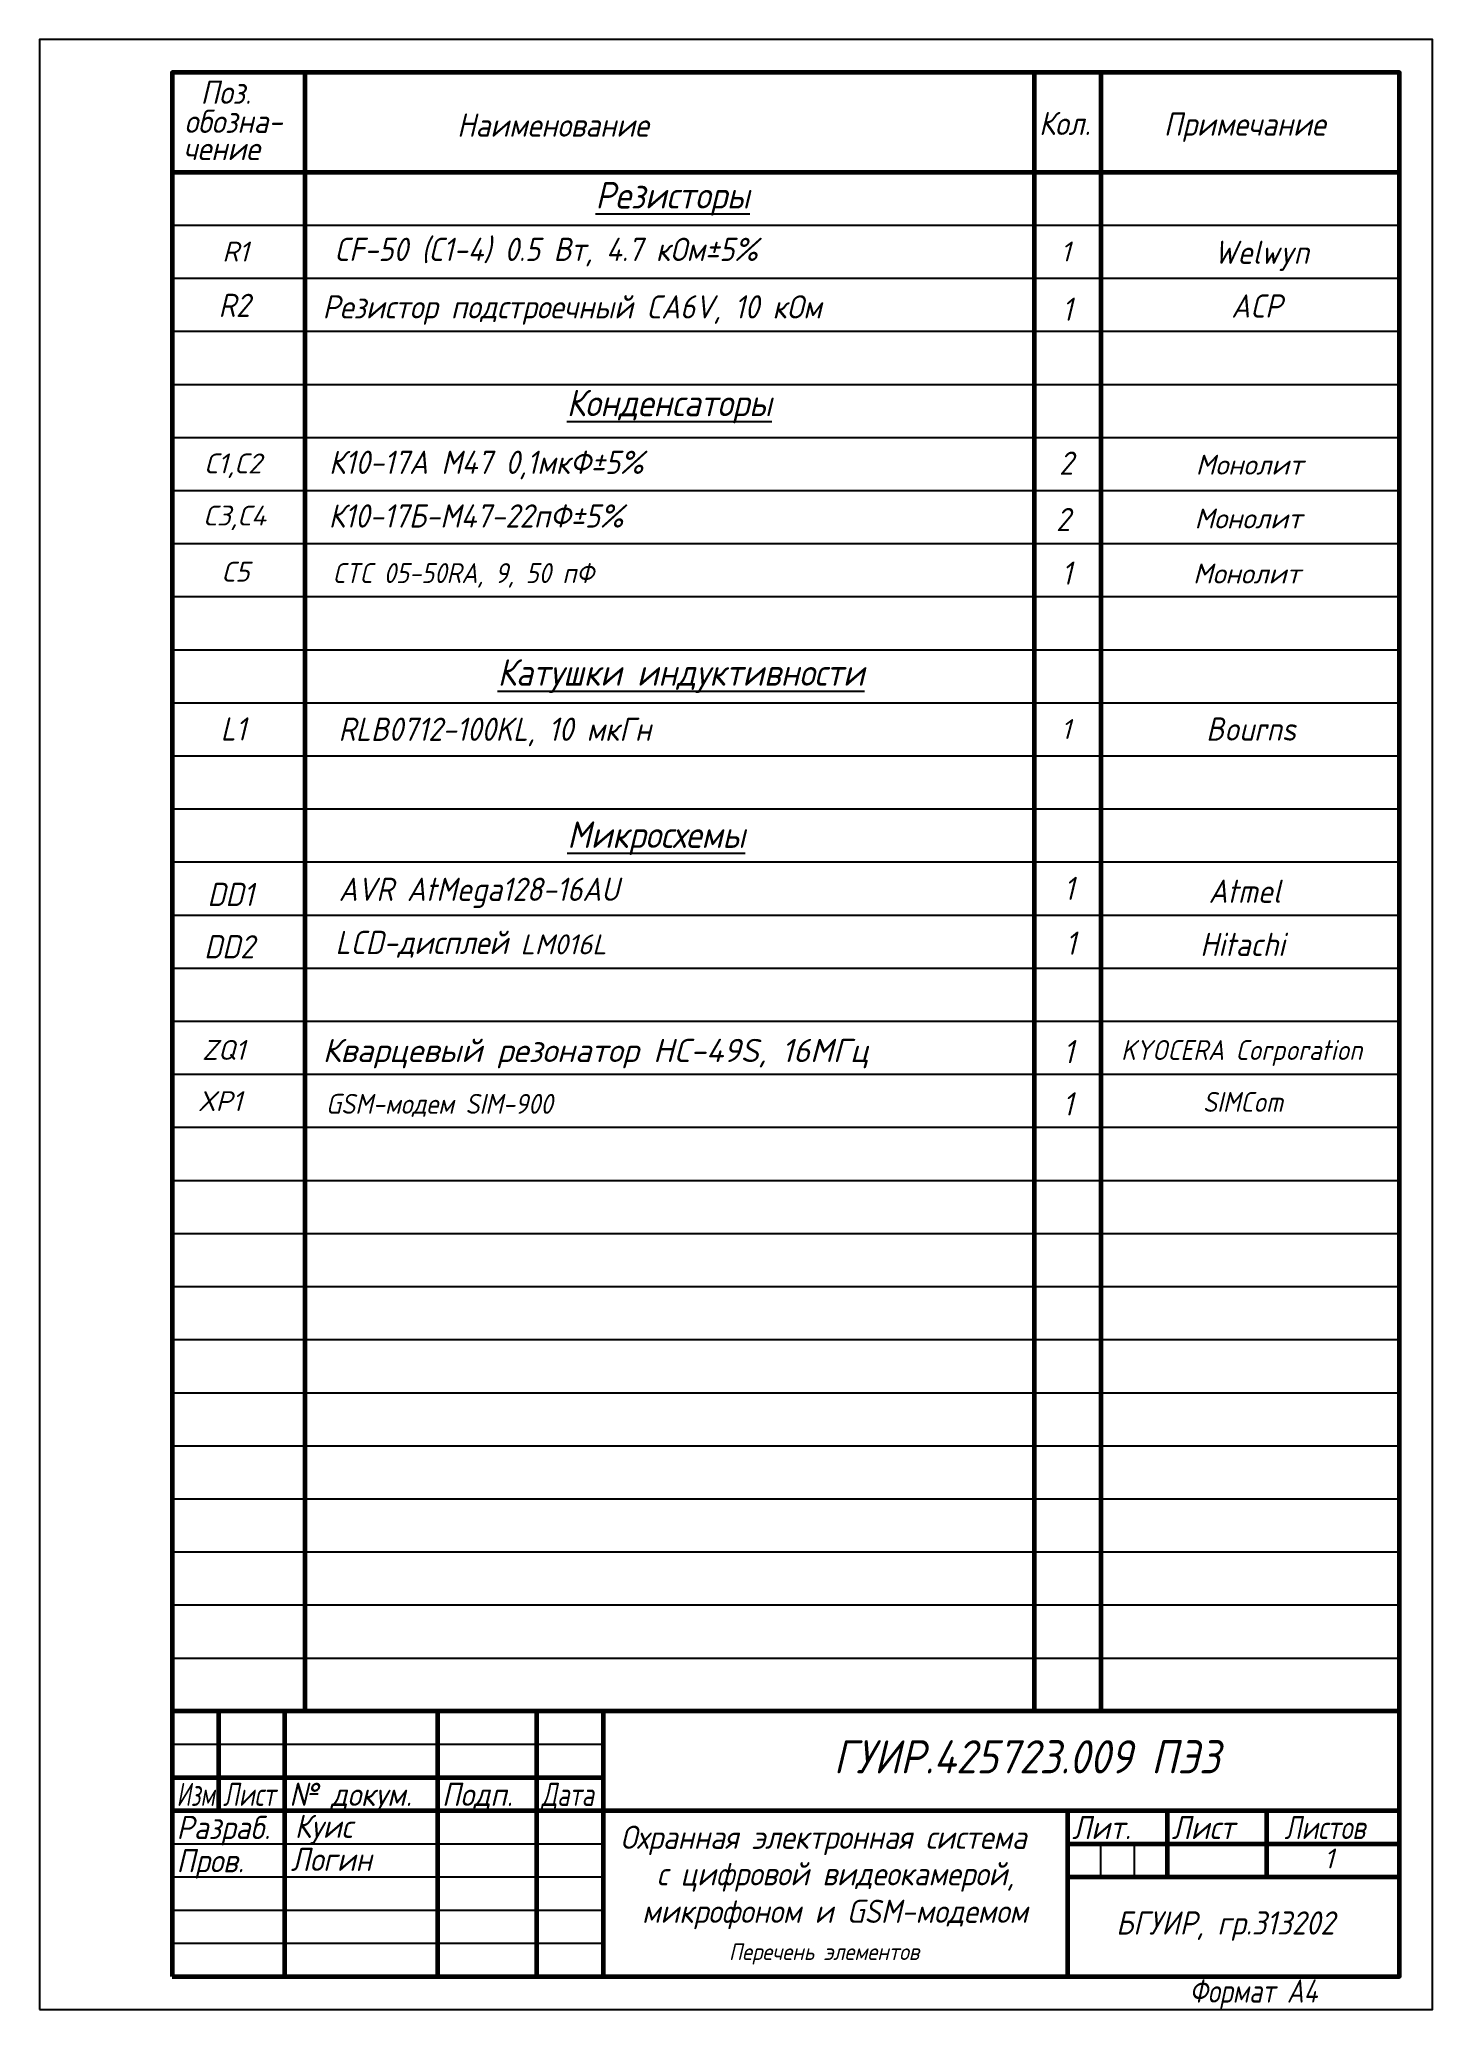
# Model space of a CAD drawing. Header units: millimetres. Extents: x 0 to 210, y 0 to 297.
import ezdxf

# ---------------------------------------------------------------- set-up
doc = ezdxf.new("R2010")
doc.units = ezdxf.units.MM
doc.header["$LTSCALE"] = 0.5
doc.layers.add('Непечатный', color=7, linetype='Continuous', plot=False)
doc.styles.get("Standard").update_dxf_attribs({"font": 'isocpeui.ttf', "width": 0.9})

msp = doc.modelspace()

# ---------------------------------------------------------------- linework, layer by layer
for p, q in [((20, 292), (20, 277)), ((40, 292), (110, 292)), ((173, 292), (183, 292)), ((110, 45), (173, 45)), ((20, 35), (85, 35)), ((20, 30), (85, 30)), ((155, 30), (155, 25)), ((160, 20), (160, 25)), ((165, 25), (165, 20)), ((20, 5), (205, 5))]:
    msp.add_line(p, q)
at = {"lineweight": 60}
for p, q in [((40, 292), (40, 45)), ((150, 45), (150, 292)), ((160, 292), (160, 45)), ((20, 277), (205, 277)), ((20, 277), (205, 277)), ((205, 45), (20, 45)), ((27, 45), (27, 30)), ((37, 5), (37, 45)), ((60, 45), (60, 5)), ((75, 5), (75, 45)), ((85, 45), (85, 5)), ((20, 35), (85, 35)), ((20, 30), (85, 30)), ((85, 30), (205, 30)), ((155, 5), (155, 30)), ((170, 30), (170, 20)), ((185, 20), (185, 30)), ((155, 25), (205, 25)), ((155, 20), (205, 20)), ((155, 5), (205, 5))]:
    msp.add_line(p, q, dxfattribs=at)
at = {"lineweight": -3}
for p, q in [((20, 269), (205, 269)), ((20, 261), (205, 261)), ((20, 253), (205, 253)), ((20, 245), (205, 245)), ((20, 237), (205, 237)), ((20, 229), (205, 229)), ((20, 221), (205, 221)), ((20, 213), (205, 213)), ((20, 205), (205, 205)), ((20, 197), (205, 197)), ((20, 189), (205, 189)), ((20, 181), (205, 181)), ((20, 173), (205, 173)), ((20, 165), (205, 165)), ((20, 157), (205, 157)), ((20, 149), (205, 149)), ((20, 141), (205, 141)), ((20, 133), (205, 133)), ((20, 125), (205, 125)), ((20, 117), (205, 117)), ((20, 109), (205, 109)), ((20, 101), (205, 101)), ((20, 93), (205, 93)), ((20, 85), (205, 85)), ((20, 77), (205, 77)), ((20, 69), (205, 69)), ((20, 61), (205, 61)), ((20, 53), (205, 53)), ((20, 40), (85, 40)), ((20, 25), (85, 25)), ((20, 20), (85, 20)), ((20, 15), (85, 15)), ((20, 10), (85, 10))]:
    msp.add_line(p, q, dxfattribs=at)
at = {"lineweight": 60}
msp.add_lwpolyline([(20, 5), (205, 5), (205, 292), (20, 292)], close=True, dxfattribs=at)
at = {"layer": 'Непечатный'}
msp.add_lwpolyline([(0, 0), (210, 0), (210, 297), (0, 297)], close=True, dxfattribs=at)

# ---------------------------------------------------------------- texts
for s, width, p in [('Поз.', 0.9, (24.3, 287.28)), ('обозна-', 0.9, (21.87, 282.9)), ('Наименование', 0.9, (62.95, 282.33)), ('Кол.', 0.9, (150.67, 282.59)), ('Примечание', 0.9, (169.48, 282.48)), ('чение', 0.9, (21.66, 278.8)), ('Изм.', 0.7, (20.67, 30.7)), ('Лист', 0.75, (27.67, 30.7)), ('№ докум.', 0.9, (37.67, 30.7)), ('Подп.', 0.9, (60.67, 30.7)), ('Дата', 0.75, (75.67, 30.7)), ('Разраб.', 0.9, (20.67, 25.7)), ('Лит.', 0.9, (155.67, 25.7)), ('Лист', 0.9, (170.67, 25.7)), ('Листов', 0.8, (187.67, 25.7)), ('Пров.', 0.9, (20.67, 20.7)), ('Формат А4', 0.8, (173.35, 1.05))]:
    msp.add_text(s, height=3.5, dxfattribs=dict(width=width)).set_placement(p)
for s, height, p in [('R1', 3, (27.57, 263.51)), ('1', 3, (153.93, 263.53)), ('С1,С2', 3, (24.88, 231.58)), ('Монолит', 3, (174.29, 231.39)), ('С3,С4', 3, (24.73, 223.72)), ('Монолит', 3, (174.12, 223.28)), ('С5', 3, (27.49, 215.26)), ('Монолит', 3, (173.88, 214.98)), ('1', 3, (153.99, 191.54)), (' LM016L ', 3, (70.6, 159.08)), ('ZQ1', 3, (24.52, 143.17)), ('Кварцевый резонатор HC-49S, 16МГц', 3.5, (42.7, 142.84)), ('XP1', 3, (23.87, 135.45)), ('1', 3, (193.63, 21.29))]:
    msp.add_text(s, height=height).set_placement(p)
at = {"lineweight": -3, "width": 0.9}
for s, height, p in [('ГУИР.425723.009 ПЭ3', 5, (119.72, 35.61)), ('Куис', 3.5, (38.49, 25.88)), ('Охранная электронная система', 3.5, (87.57, 24.23)), ('Логин', 3.5, (37.89, 20.9)), ('с цифровой видеокамерой, ', 3.5, (93.07, 18.72)), ('микрофоном и GSM-модемом', 3.5, (90.83, 13.07)), ('БГУИР, гр.313202', 3.5, (162.29, 11.31)), ('Перечень элементов', 2.5, (103.94, 7.47))]:
    msp.add_text(s, height=height, dxfattribs=at).set_placement(p)
at = {"attachment_point": 1}
for s, heights, insert, char_height in [('{\\LРезисторы}', [0], (83.81, 275.5), 4), ('CF-50 (С1-4) 0.5 Вт, 4.7 кОм%%P5%', [4.2], (44.43, 267.1), 3.5), ('R2', [0], (27, 258.66), 3.5), ('ACP', [0], (179.65, 258.56), 3.5), ('1', [0], (154.14, 258.08), 3.5), ('{\\LКонденсаторы}', [0], (79.48, 244.2), 4), ('К10-17А М47 0,1мкФ%%P5%', [4.2], (43.65, 235), 3.5), ('2', [0], (153.7, 234.87), 3.5), ('К10-17Б-М47-22пФ%%P5%', [4.2], (43.6, 226.91), 3.5), ('2', [0], (153.24, 226.38), 3.5), ('1', [0], (154.07, 218.29), 3.5), ('{\\LКатушки индуктивности}', [0], (69.07, 203.57), 4), ('L1', [0], (27.32, 194.81), 3.5), ('{\\LМикросхемы}', [0], (79.57, 179.12), 4), ('DD1', [0], (25.32, 169.86), 3.5), ('AVR AtMega128-16AU', [0], (45.11, 170.63), 3.5), ('1', [0], (154.43, 170.77), 3.5), ('Atmel', [0], (176.24, 170.34), 3.5), ('DD2', [0], (24.82, 161.97), 3.5), ('LCD-дисплей', [0], (44.62, 162.62), 3.5), ('1', [0], (154.68, 162.51), 3.5), ('Hitachi', [0], (174.98, 162.33), 3.5), ('1', [0], (154.36, 146.16), 3.5), ('1', [0], (154.26, 138.28), 3.5)]:
    msp.add_mtext_dynamic_manual_height_columns(s, width=110, gutter_width=50, heights=heights, dxfattribs=dict(at, insert=insert, char_height=char_height))
for s, insert, char_height, width in [('Welwyn', (177.08, 266.66), 3.5, 14.4553), ('Резистор подстроечный CA6V, 10 кОм', (42.68, 258.43), 3.5, 87.5504), ('CTC 05-50RA, 9, 50 пФ', (44.18, 218.05), 3, 50.6875), ('RLB0712-100KL, 10 мкГн', (45.09, 194.76), 3.5, 56.2171), ('Bourns', (175.87, 194.79), 3.5, 14.0168), ('KYOCERA Corporation', (163.05, 146.15), 3, 44.9344), ('GSM-модем SIM-900', (43.18, 138.04), 3, 66.0194), ('SIMCom', (175.38, 138.33), 3, 44.9344)]:
    msp.add_mtext(s, dxfattribs=dict(at, insert=insert, char_height=char_height, width=width))

doc.saveas('drawing.dxf')
